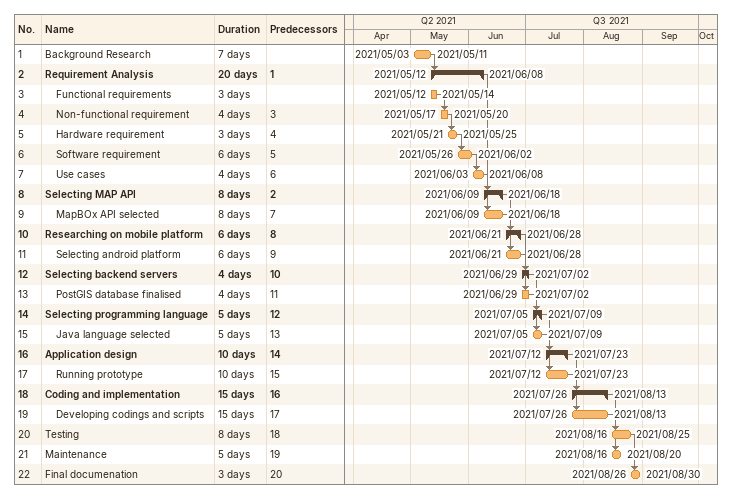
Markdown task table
| ID | Level | Task | Duration | Start | Finish | Predecessors |
|---|---|---|---|---|---|---|
| 1 | 1 | Background Research | 7d | 2021-05-03 | 2021-05-11 |  |
| 2 | 1 | **Requirement Analysis** | 20d | 2021-05-12 | 2021-06-08 | 1 |
| 3 | 2 | Functional requirements | 3d | 2021-05-12 | 2021-05-14 |  |
| 4 | 2 | Non-functional requirement | 4d | 2021-05-17 | 2021-05-20 | 3 |
| 5 | 2 | Hardware requirement | 3d | 2021-05-21 | 2021-05-25 | 4 |
| 6 | 2 | Software requirement | 6d | 2021-05-26 | 2021-06-02 | 5 |
| 7 | 2 | Use cases | 4d | 2021-06-03 | 2021-06-08 | 6 |
| 8 | 1 | **Selecting MAP API** | 8d | 2021-06-09 | 2021-06-18 | 2 |
| 9 | 2 | MapBOx API selected | 8d | 2021-06-09 | 2021-06-18 | 7 |
| 10 | 1 | **Researching on mobile platform** | 6d | 2021-06-21 | 2021-06-28 | 8 |
| 11 | 2 | Selecting android platform | 6d | 2021-06-21 | 2021-06-28 | 9 |
| 12 | 1 | **Selecting backend servers** | 4d | 2021-06-29 | 2021-07-02 | 10 |
| 13 | 2 | PostGIS database finalised | 4d | 2021-06-29 | 2021-07-02 | 11 |
| 14 | 1 | **Selecting programming language** | 5d | 2021-07-05 | 2021-07-09 | 12 |
| 15 | 2 | Java language selected | 5d | 2021-07-05 | 2021-07-09 | 13 |
| 16 | 1 | **Application design** | 10d | 2021-07-12 | 2021-07-23 | 14 |
| 17 | 2 | Running prototype | 10d | 2021-07-12 | 2021-07-23 | 15 |
| 18 | 1 | **Coding and implementation** | 15d | 2021-07-26 | 2021-08-13 | 16 |
| 19 | 2 | Developing codings and scripts | 15d | 2021-07-26 | 2021-08-13 | 17 |
| 20 | 1 | Testing | 8d | 2021-08-16 | 2021-08-25 | 18 |
| 21 | 1 | Maintenance | 5d | 2021-08-16 | 2021-08-20 | 19 |
| 22 | 1 | Final documenation | 3d | 2021-08-26 | 2021-08-30 | 20 |
